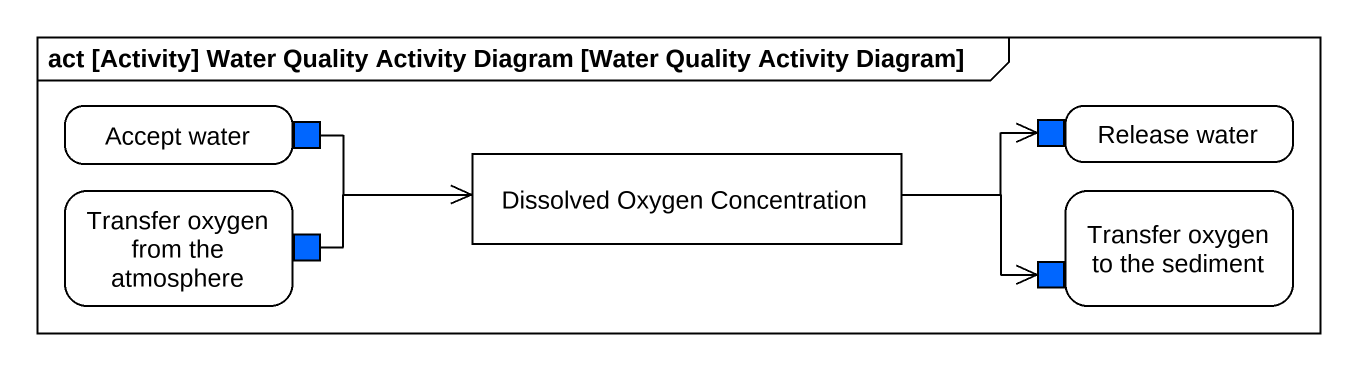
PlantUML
@startuml
mainframe act [Activity] Water Quality Activity Diagram [Water Quality Activity Diagram]
hide empty description
state "Accept water" as Accept_water #FFFFFF {
  state pin1 <<outputPin>> #0066FF
}
state "Dissolved Oxygen Concentration" as Dissolved_Oxygen <<object>> #FFFFFF
state "Release water" as Release_water #FFFFFF {
  state pin2 <<inputPin>> #0066FF
}
state "Transfer oxygen from the atmosphere" as Transfer_oxygen_from_the #FFFFFF {
  state pin3 <<outputPin>> #0066FF
}
state "Transfer oxygen to the sediment" as Transfer_oxygen_to_the #FFFFFF {
  state pin4 <<inputPin>> #0066FF
}
pin1 -right-> Dissolved_Oxygen
Dissolved_Oxygen -right-> pin2
Dissolved_Oxygen -right-> pin4
pin3 -right-> Dissolved_Oxygen
@enduml
